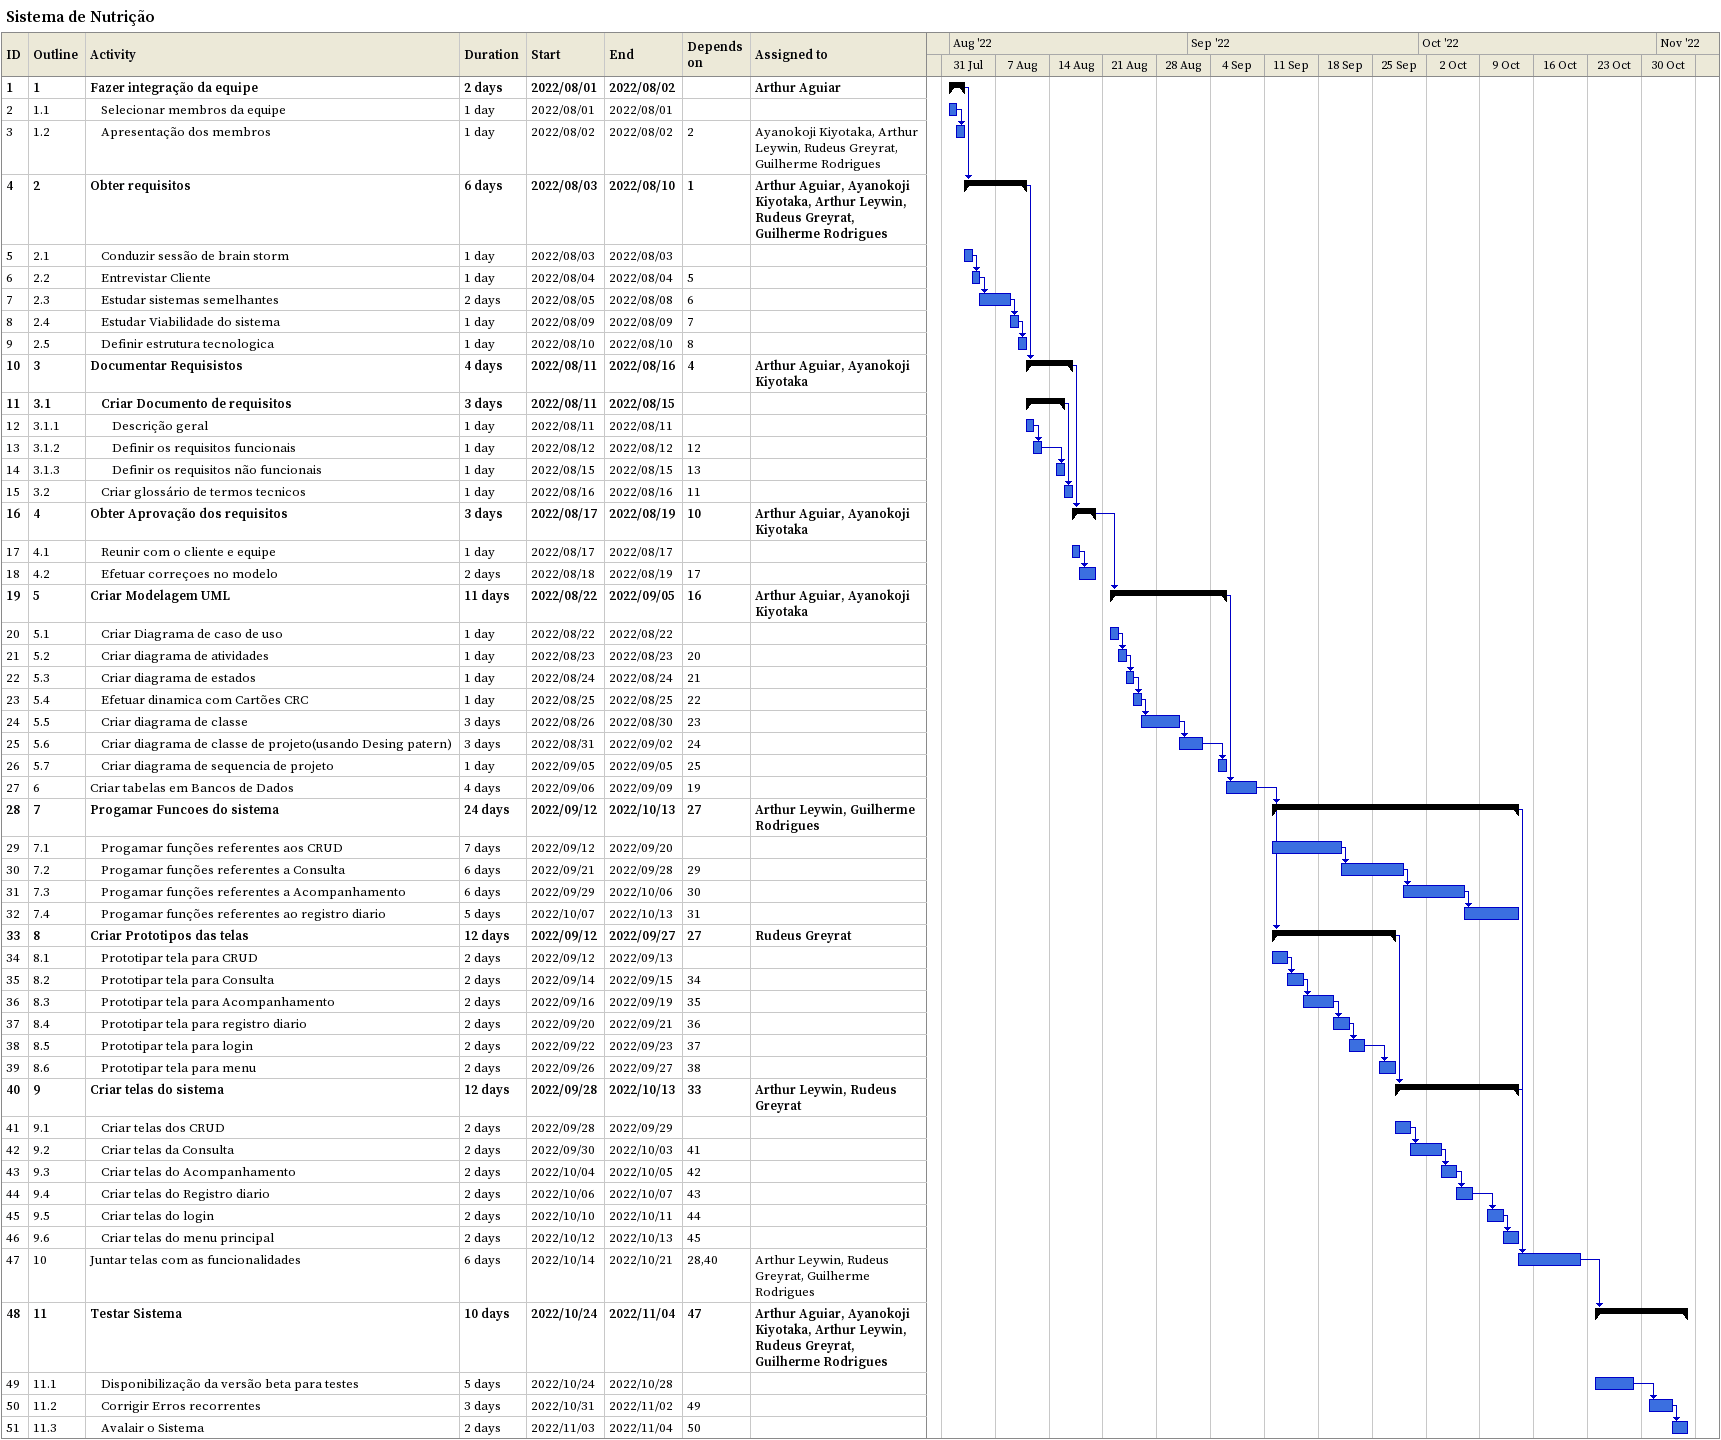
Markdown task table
Sistema de Nutrição

| ID | WBS | Task | Duration | Start | Finish | Predecessors | Resources |
|---|---|---|---|---|---|---|---|
| 1 | 1 | **Fazer integração da equipe** | 2d | 2022-08-01 | 2022-08-02 |  | Arthur Aguiar |
| 2 | 1.1 | Selecionar membros da equipe | 1d | 2022-08-01 | 2022-08-01 |  |  |
| 3 | 1.2 | Apresentação dos membros | 1d | 2022-08-02 | 2022-08-02 | 2 | Ayanokoji Kiyotaka, Arthur Leywin, Rudeus Greyrat, Guilherme Rodrigues |
| 4 | 2 | **Obter requisitos** | 6d | 2022-08-03 | 2022-08-10 | 1 | Arthur Aguiar, Ayanokoji Kiyotaka, Arthur Leywin, Rudeus Greyrat, Guilherme Rodrigues |
| 5 | 2.1 | Conduzir sessão de brain storm | 1d | 2022-08-03 | 2022-08-03 |  |  |
| 6 | 2.2 | Entrevistar Cliente | 1d | 2022-08-04 | 2022-08-04 | 5 |  |
| 7 | 2.3 | Estudar sistemas semelhantes | 2d | 2022-08-05 | 2022-08-08 | 6 |  |
| 8 | 2.4 | Estudar Viabilidade do sistema | 1d | 2022-08-09 | 2022-08-09 | 7 |  |
| 9 | 2.5 | Definir estrutura tecnologica | 1d | 2022-08-10 | 2022-08-10 | 8 |  |
| 10 | 3 | **Documentar Requisistos** | 4d | 2022-08-11 | 2022-08-16 | 4 | Arthur Aguiar, Ayanokoji Kiyotaka |
| 11 | 3.1 | **Criar Documento de requisitos** | 3d | 2022-08-11 | 2022-08-15 |  |  |
| 12 | 3.1.1 | Descrição geral | 1d | 2022-08-11 | 2022-08-11 |  |  |
| 13 | 3.1.2 | Definir os requisitos funcionais | 1d | 2022-08-12 | 2022-08-12 | 12 |  |
| 14 | 3.1.3 | Definir os requisitos não funcionais | 1d | 2022-08-15 | 2022-08-15 | 13 |  |
| 15 | 3.2 | Criar glossário de termos tecnicos | 1d | 2022-08-16 | 2022-08-16 | 11 |  |
| 16 | 4 | **Obter Aprovação dos requisitos** | 3d | 2022-08-17 | 2022-08-19 | 10 | Arthur Aguiar, Ayanokoji Kiyotaka |
| 17 | 4.1 | Reunir com o cliente e equipe | 1d | 2022-08-17 | 2022-08-17 |  |  |
| 18 | 4.2 | Efetuar correçoes no modelo | 2d | 2022-08-18 | 2022-08-19 | 17 |  |
| 19 | 5 | **Criar Modelagem UML** | 11d | 2022-08-22 | 2022-09-05 | 16 | Arthur Aguiar, Ayanokoji Kiyotaka |
| 20 | 5.1 | Criar Diagrama de caso de uso | 1d | 2022-08-22 | 2022-08-22 |  |  |
| 21 | 5.2 | Criar diagrama de atividades | 1d | 2022-08-23 | 2022-08-23 | 20 |  |
| 22 | 5.3 | Criar diagrama de estados | 1d | 2022-08-24 | 2022-08-24 | 21 |  |
| 23 | 5.4 | Efetuar dinamica com Cartões CRC | 1d | 2022-08-25 | 2022-08-25 | 22 |  |
| 24 | 5.5 | Criar diagrama de classe | 3d | 2022-08-26 | 2022-08-30 | 23 |  |
| 25 | 5.6 | Criar diagrama de classe de projeto(usando Desing patern) | 3d | 2022-08-31 | 2022-09-02 | 24 |  |
| 26 | 5.7 | Criar diagrama de sequencia de projeto | 1d | 2022-09-05 | 2022-09-05 | 25 |  |
| 27 | 6 | Criar tabelas em Bancos de Dados | 4d | 2022-09-06 | 2022-09-09 | 19 |  |
| 28 | 7 | **Progamar Funcoes do sistema** | 24d | 2022-09-12 | 2022-10-13 | 27 | Arthur Leywin, Guilherme Rodrigues |
| 29 | 7.1 | Progamar funções referentes aos CRUD | 7d | 2022-09-12 | 2022-09-20 |  |  |
| 30 | 7.2 | Progamar funções referentes a Consulta | 6d | 2022-09-21 | 2022-09-28 | 29 |  |
| 31 | 7.3 | Progamar funções referentes a Acompanhamento | 6d | 2022-09-29 | 2022-10-06 | 30 |  |
| 32 | 7.4 | Progamar funções referentes ao registro diario | 5d | 2022-10-07 | 2022-10-13 | 31 |  |
| 33 | 8 | **Criar Prototipos das telas** | 12d | 2022-09-12 | 2022-09-27 | 27 | Rudeus Greyrat |
| 34 | 8.1 | Prototipar tela para CRUD | 2d | 2022-09-12 | 2022-09-13 |  |  |
| 35 | 8.2 | Prototipar tela para Consulta | 2d | 2022-09-14 | 2022-09-15 | 34 |  |
| 36 | 8.3 | Prototipar tela para Acompanhamento | 2d | 2022-09-16 | 2022-09-19 | 35 |  |
| 37 | 8.4 | Prototipar tela para registro diario | 2d | 2022-09-20 | 2022-09-21 | 36 |  |
| 38 | 8.5 | Prototipar tela para login | 2d | 2022-09-22 | 2022-09-23 | 37 |  |
| 39 | 8.6 | Prototipar tela para menu | 2d | 2022-09-26 | 2022-09-27 | 38 |  |
| 40 | 9 | **Criar telas do sistema** | 12d | 2022-09-28 | 2022-10-13 | 33 | Arthur Leywin, Rudeus Greyrat |
| 41 | 9.1 | Criar telas dos CRUD | 2d | 2022-09-28 | 2022-09-29 |  |  |
| 42 | 9.2 | Criar telas da Consulta | 2d | 2022-09-30 | 2022-10-03 | 41 |  |
| 43 | 9.3 | Criar telas do Acompanhamento | 2d | 2022-10-04 | 2022-10-05 | 42 |  |
| 44 | 9.4 | Criar telas do Registro diario | 2d | 2022-10-06 | 2022-10-07 | 43 |  |
| 45 | 9.5 | Criar telas do login | 2d | 2022-10-10 | 2022-10-11 | 44 |  |
| 46 | 9.6 | Criar telas do menu principal | 2d | 2022-10-12 | 2022-10-13 | 45 |  |
| 47 | 10 | Juntar telas com as funcionalidades | 6d | 2022-10-14 | 2022-10-21 | 28, 40 | Arthur Leywin, Rudeus Greyrat, Guilherme Rodrigues |
| 48 | 11 | **Testar Sistema** | 10d | 2022-10-24 | 2022-11-04 | 47 | Arthur Aguiar, Ayanokoji Kiyotaka, Arthur Leywin, Rudeus Greyrat, Guilherme Rodrigues |
| 49 | 11.1 | Disponibilização da versão beta para testes | 5d | 2022-10-24 | 2022-10-28 |  |  |
| 50 | 11.2 | Corrigir Erros recorrentes | 3d | 2022-10-31 | 2022-11-02 | 49 |  |
| 51 | 11.3 | Avalair o Sistema | 2d | 2022-11-03 | 2022-11-04 | 50 |  |
